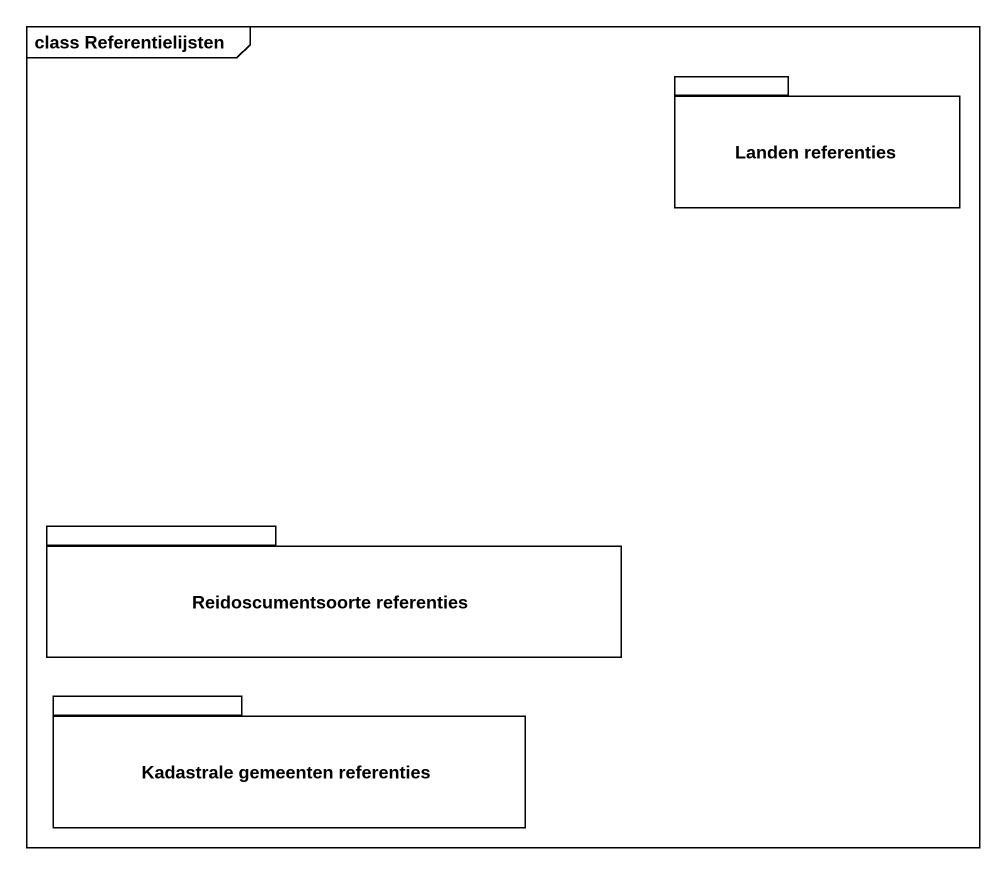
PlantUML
@startuml
mainframe class Referentielijsten
package "Landen referenties" as Landen_referenties {
}
package "Reidoscumentsoorte referenties" as Reidoscumentsoorte {
}
package "Kadastrale gemeenten referenties" as Kadastrale_gemeenten {
}
@enduml
